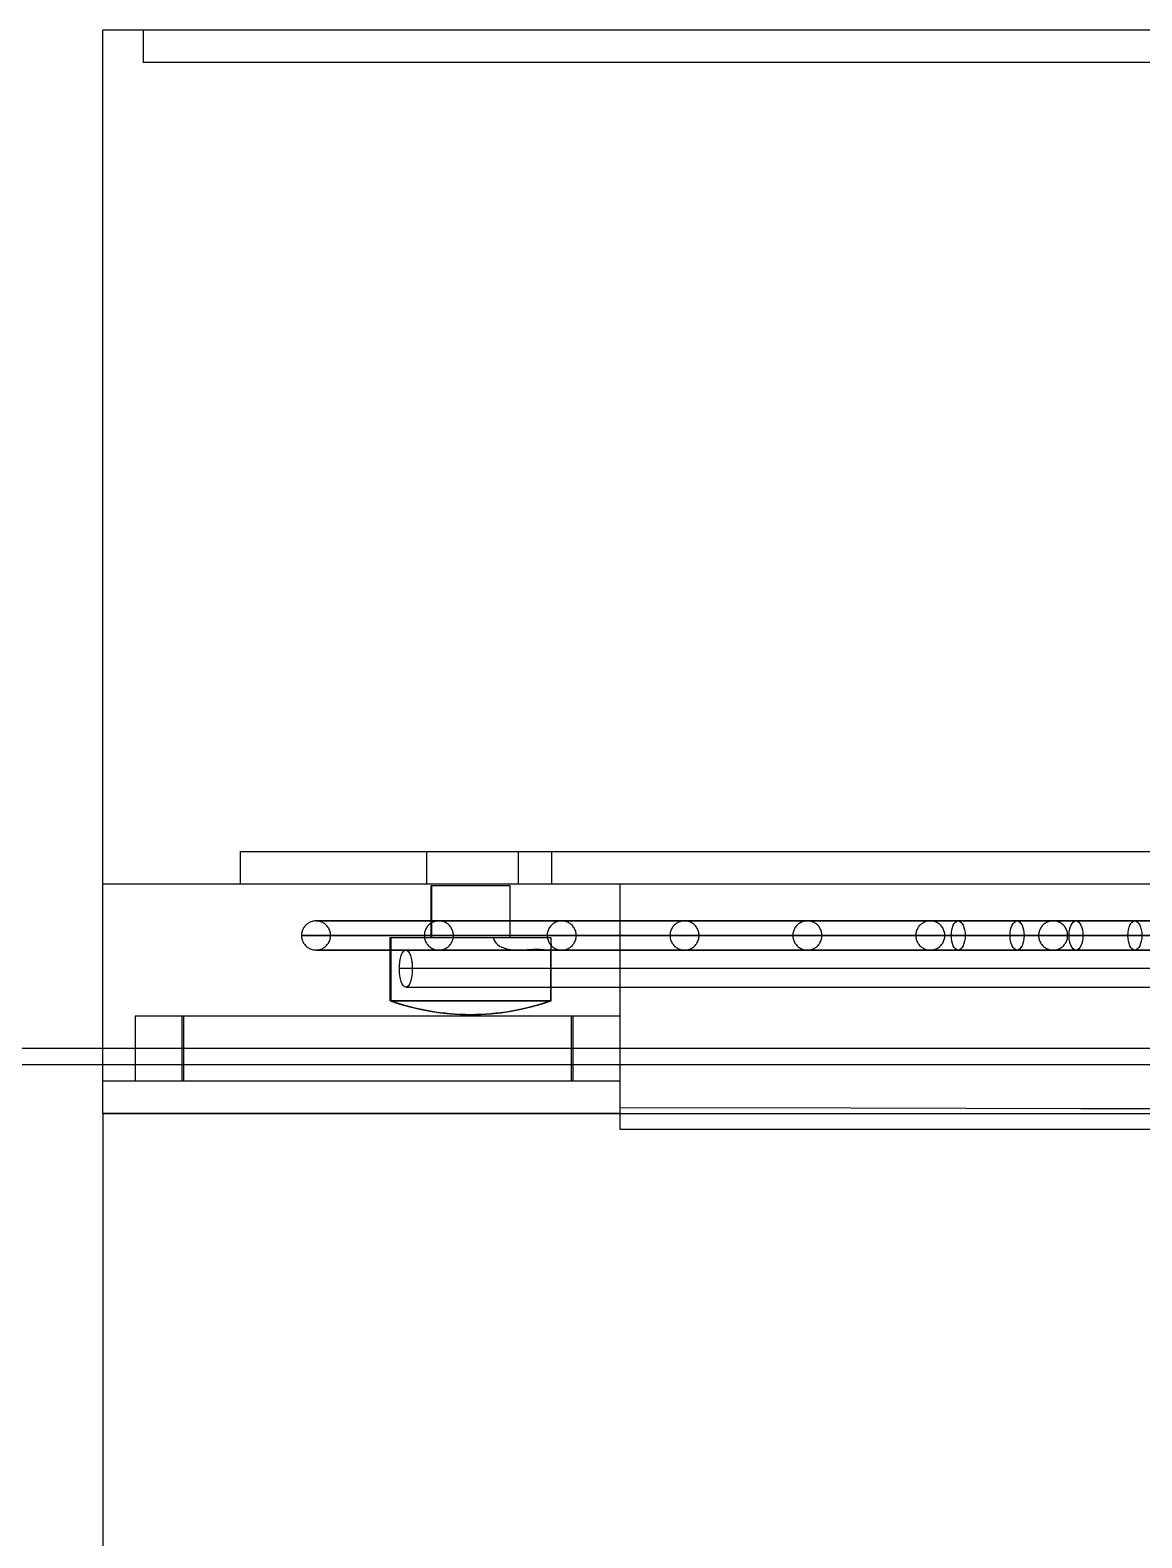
# Model space of a CAD drawing. Extents: x 0 to 390, y 0 to 1157.
# Drawn here: x 202.5 to 271.3, y 273.8 to 367 of the extents above; entities that cross this region are included whole.
import ezdxf

# ---------------------------------------------------------------- set-up
doc = ezdxf.new("R2010")
doc.units = 0
doc.layers.add('-15N-THT. THIẾT BỊ ĐÓNG MỞ', color=40, linetype='CONTINUOUS')

# ---------------------------------------------------------------- blocks, each defined once
blk = doc.blocks.new('06 - N - SC VSD CHIẾU HÔNG ATV630C11~C16N4')
at = {"layer": '-15N-THT. THIẾT BỊ ĐÓNG MỞ'}
for p, q in [((-4, -211.5), (-183, -211.5)), ((-183, -276.5), (-183, -211.5)), ((-180.5, -211.5), (-180.5, -211.5)), ((-180.5, -211.5), (-180.5, -213.5)), ((-6.5, -213.5), (-180.5, -213.5)), ((-180.5, -213.5), (-180.5, -213.5)), ((-174.5, -262.3), (-12.5, -262.3)), ((-174.5, -262.3), (-174.5, -264.3)), ((-162.958, -264.3), (-162.958, -262.3)), ((-157.296, -264.3), (-157.296, -262.3)), ((-155.254, -262.3), (-155.254, -264.3)), ((-183, -264.3), (-4, -264.3)), ((-162.695, -267.629), (-162.695, -264.412)), ((-162.673, -264.412), (-162.673, -267.629)), ((-157.835, -264.412), (-157.835, -267.629)), ((-157.814, -267.629), (-157.814, -264.412)), ((-151, -279.5), (-151, -264.3)), ((-151, -264.3), (-151, -264.3)), ((-170.229, -266.701), (-170.283, -266.731)), ((-170.174, -266.675), (-170.229, -266.701)), ((-170.116, -266.652), (-170.174, -266.675)), ((-170.058, -266.634), (-170.116, -266.652)), ((-169.998, -266.619), (-170.058, -266.634)), ((-169.938, -266.609), (-169.998, -266.619)), ((-169.876, -266.602), (-169.938, -266.609)), ((-169.815, -266.6), (-169.876, -266.602)), ((-169.815, -266.6), (-169.22, -266.6)), ((-169.754, -266.602), (-169.815, -266.6)), ((-169.621, -266.6), (-169.815, -266.6)), ((-169.692, -266.609), (-169.754, -266.602)), ((-169.632, -266.619), (-169.692, -266.609)), ((-169.572, -266.634), (-169.632, -266.619)), ((-169.039, -266.6), (-169.621, -266.6)), ((-169.514, -266.652), (-169.572, -266.634)), ((-169.456, -266.675), (-169.514, -266.652)), ((-169.401, -266.701), (-169.456, -266.675)), ((-169.347, -266.731), (-169.401, -266.701)), ((-169.22, -266.6), (-167.443, -266.6)), ((-168.073, -266.6), (-169.039, -266.6)), ((-166.728, -266.6), (-168.073, -266.6)), ((-167.443, -266.6), (-164.512, -266.6)), ((-164.269, -266.6), (-166.728, -266.6)), ((-164.512, -266.6), (-160.473, -266.6)), ((-161.129, -266.601), (-164.269, -266.6)), ((-162.629, -266.701), (-162.683, -266.731)), ((-162.574, -266.675), (-162.629, -266.701)), ((-162.516, -266.652), (-162.574, -266.675)), ((-162.458, -266.634), (-162.516, -266.652)), ((-162.398, -266.619), (-162.458, -266.634)), ((-162.338, -266.609), (-162.398, -266.619)), ((-162.276, -266.602), (-162.338, -266.609)), ((-162.215, -266.6), (-162.276, -266.602)), ((-162.215, -266.6), (-161.679, -266.6)), ((-162.154, -266.602), (-162.215, -266.6)), ((-162.04, -266.6), (-162.215, -266.6)), ((-162.092, -266.609), (-162.154, -266.602)), ((-162.032, -266.619), (-162.092, -266.609)), ((-160.647, -266.6), (-162.04, -266.6)), ((-161.972, -266.634), (-162.032, -266.619)), ((-161.914, -266.652), (-161.972, -266.634)), ((-161.856, -266.675), (-161.914, -266.652)), ((-161.801, -266.701), (-161.856, -266.675)), ((-161.747, -266.731), (-161.801, -266.701)), ((-161.679, -266.6), (-160.079, -266.6)), ((-152.932, -266.601), (-161.129, -266.601)), ((-159.435, -266.6), (-160.647, -266.6)), ((-160.473, -266.6), (-156.564, -266.6)), ((-160.079, -266.6), (-157.44, -266.6)), ((-157.222, -266.6), (-159.435, -266.6)), ((-157.44, -266.6), (-153.803, -266.6)), ((-154.394, -266.6), (-157.222, -266.6)), ((-156.564, -266.6), (-152.048, -266.6)), ((-155.029, -266.701), (-155.083, -266.731)), ((-154.974, -266.675), (-155.029, -266.701)), ((-154.916, -266.652), (-154.974, -266.675)), ((-154.858, -266.634), (-154.916, -266.652)), ((-154.798, -266.619), (-154.858, -266.634)), ((-154.738, -266.609), (-154.798, -266.619)), ((-154.676, -266.602), (-154.738, -266.609)), ((-154.615, -266.6), (-154.676, -266.602)), ((-154.615, -266.6), (-154.138, -266.6)), ((-154.554, -266.602), (-154.615, -266.6)), ((-153.994, -266.6), (-154.615, -266.6)), ((-154.492, -266.609), (-154.554, -266.602)), ((-154.432, -266.619), (-154.492, -266.609)), ((-154.372, -266.634), (-154.432, -266.619)), ((-150.98, -266.6), (-154.394, -266.6)), ((-154.314, -266.652), (-154.372, -266.634)), ((-154.256, -266.675), (-154.314, -266.652)), ((-154.201, -266.701), (-154.256, -266.675)), ((-154.147, -266.731), (-154.201, -266.701)), ((-154.138, -266.6), (-152.715, -266.6)), ((-153.22, -266.6), (-153.994, -266.6)), ((-153.803, -266.6), (-147.133, -266.6)), ((-152.143, -266.6), (-153.22, -266.6)), ((-147.953, -266.601), (-152.932, -266.601)), ((-152.715, -266.6), (-150.368, -266.6)), ((-150.174, -266.6), (-152.143, -266.6)), ((-152.048, -266.6), (-125.162, -266.6)), ((-147.013, -266.601), (-150.98, -266.6)), ((-150.284, -266.6), (-146.217, -266.6)), ((-144.623, -266.6), (-150.174, -266.6)), ((-142.45, -266.601), (-147.953, -266.601)), ((-147.429, -266.701), (-147.483, -266.731)), ((-147.374, -266.675), (-147.429, -266.701)), ((-147.316, -266.652), (-147.374, -266.675)), ((-147.258, -266.634), (-147.316, -266.652)), ((-147.198, -266.619), (-147.258, -266.634)), ((-147.138, -266.609), (-147.198, -266.619)), ((-147.076, -266.602), (-147.138, -266.609)), ((-147.133, -266.6), (-144.003, -266.6)), ((-147.015, -266.6), (-147.076, -266.602)), ((-147.015, -266.6), (-146.597, -266.6)), ((-146.954, -266.602), (-147.015, -266.6)), ((-146.879, -266.6), (-147.015, -266.6)), ((-137.575, -266.601), (-147.013, -266.601)), ((-146.892, -266.609), (-146.954, -266.602)), ((-146.832, -266.619), (-146.892, -266.609)), ((-144.85, -266.6), (-146.879, -266.6)), ((-146.772, -266.634), (-146.832, -266.619)), ((-146.714, -266.652), (-146.772, -266.634)), ((-146.656, -266.675), (-146.714, -266.652)), ((-146.601, -266.701), (-146.656, -266.675)), ((-146.547, -266.731), (-146.601, -266.701)), ((-146.597, -266.6), (-145.351, -266.6)), ((-145.351, -266.6), (-143.296, -266.6)), ((-143.126, -266.6), (-144.85, -266.6)), ((-141.094, -266.6), (-144.623, -266.6)), ((-143.296, -266.6), (-140.464, -266.6)), ((-138.266, -266.6), (-143.126, -266.6)), ((-136.476, -266.601), (-142.45, -266.601)), ((-141.373, -266.6), (-135.317, -266.6)), ((-132.7, -266.6), (-141.094, -266.6)), ((-139.829, -266.701), (-139.883, -266.731)), ((-139.774, -266.675), (-139.829, -266.701)), ((-139.716, -266.652), (-139.774, -266.675)), ((-139.658, -266.634), (-139.716, -266.652)), ((-139.598, -266.619), (-139.658, -266.634)), ((-139.538, -266.609), (-139.598, -266.619)), ((-139.476, -266.602), (-139.538, -266.609)), ((-139.415, -266.6), (-139.476, -266.602)), ((-139.415, -266.6), (-139.057, -266.6)), ((-139.354, -266.602), (-139.415, -266.6)), ((-138.367, -266.6), (-139.415, -266.6)), ((-139.292, -266.609), (-139.354, -266.602)), ((-139.232, -266.619), (-139.292, -266.609)), ((-139.172, -266.634), (-139.232, -266.619)), ((-139.114, -266.652), (-139.172, -266.634)), ((-139.056, -266.675), (-139.114, -266.652)), ((-139.057, -266.6), (-136.224, -266.6)), ((-139.001, -266.701), (-139.056, -266.675)), ((-138.947, -266.731), (-139.001, -266.701)), ((-137.558, -266.6), (-138.367, -266.6)), ((-135.176, -266.6), (-138.266, -266.6)), ((-132.196, -266.601), (-137.575, -266.601)), ((-134.189, -266.6), (-137.558, -266.6)), ((-136.606, -266.6), (-131.153, -266.6)), ((-51.683, -266.601), (-136.476, -266.601)), ((-136.319, -266.6), (-131.838, -266.6)), ((-136.224, -266.6), (-133.794, -266.6)), ((-135.317, -266.6), (-98.459, -266.6)), ((-127.826, -266.6), (-135.176, -266.6)), ((-131.908, -266.6), (-134.189, -266.6)), ((-127.916, -266.601), (-132.7, -266.6)), ((-132.229, -266.701), (-132.283, -266.731)), ((-132.174, -266.675), (-132.229, -266.701)), ((-55.847, -266.601), (-132.196, -266.601)), ((-132.116, -266.652), (-132.174, -266.675)), ((-132.058, -266.634), (-132.116, -266.652)), ((-131.998, -266.619), (-132.058, -266.634)), ((-131.938, -266.609), (-131.998, -266.619)), ((-131.876, -266.602), (-131.938, -266.609)), ((-119.356, -266.6), (-131.908, -266.6)), ((-131.815, -266.6), (-131.876, -266.602)), ((-131.815, -266.6), (-131.516, -266.6)), ((-131.754, -266.602), (-131.815, -266.6)), ((-131.692, -266.609), (-131.754, -266.602)), ((-131.426, -266.6), (-131.717, -266.6)), ((-131.632, -266.619), (-131.692, -266.609)), ((-131.572, -266.634), (-131.632, -266.619)), ((-131.514, -266.652), (-131.572, -266.634)), ((-131.516, -266.6), (-130.624, -266.6)), ((-131.456, -266.675), (-131.514, -266.652)), ((-131.401, -266.701), (-131.456, -266.675)), ((-127.454, -266.6), (-131.426, -266.6)), ((-131.347, -266.731), (-131.401, -266.701)), ((-130.994, -266.6), (-127.071, -266.6)), ((-128.725, -266.6), (-125.669, -266.6)), ((-60.011, -266.601), (-127.916, -266.601)), ((-123.636, -266.6), (-127.826, -266.6)), ((-125.551, -266.6), (-127.454, -266.6)), ((-115.077, -266.6), (-125.551, -266.6)), ((-125.162, -266.6), (-122.895, -266.6)), ((-124.629, -266.701), (-124.683, -266.731)), ((-124.574, -266.675), (-124.629, -266.701)), ((-124.516, -266.652), (-124.574, -266.675)), ((-124.458, -266.633), (-124.516, -266.652)), ((-124.398, -266.619), (-124.458, -266.633)), ((-124.338, -266.609), (-124.398, -266.619)), ((-124.276, -266.602), (-124.338, -266.609)), ((-124.215, -266.6), (-124.276, -266.602)), ((-124.215, -266.6), (-123.975, -266.6)), ((-124.154, -266.602), (-124.215, -266.6)), ((-121.983, -266.6), (-124.215, -266.6)), ((-124.092, -266.609), (-124.154, -266.602)), ((-124.032, -266.619), (-124.092, -266.609)), ((-123.972, -266.633), (-124.032, -266.619)), ((-123.975, -266.6), (-120.455, -266.6)), ((-123.914, -266.652), (-123.972, -266.633)), ((-123.856, -266.675), (-123.914, -266.652)), ((-123.801, -266.701), (-123.856, -266.675)), ((-123.747, -266.731), (-123.801, -266.701)), ((-64.176, -266.6), (-123.636, -266.6)), ((-120.719, -266.6), (-121.983, -266.6)), ((-110.797, -266.6), (-120.719, -266.6)), ((-120.455, -266.6), (-118.882, -266.6)), ((-115.513, -266.6), (-119.356, -266.6)), ((-170.713, -267.439), (-170.715, -267.5)), ((-170.715, -267.5), (-169.854, -267.5)), ((-170.715, -267.5), (-170.713, -267.562)), ((-170.707, -267.378), (-170.713, -267.439)), ((-170.713, -267.562), (-170.707, -267.623)), ((-170.696, -267.317), (-170.707, -267.378)), ((-170.707, -267.623), (-170.696, -267.683)), ((-170.682, -267.258), (-170.696, -267.317)), ((-170.663, -267.199), (-170.682, -267.258)), ((-170.64, -267.142), (-170.663, -267.199)), ((-170.614, -267.086), (-170.64, -267.142)), ((-170.584, -267.033), (-170.614, -267.086)), ((-170.55, -266.981), (-170.584, -267.033)), ((-170.513, -266.932), (-170.55, -266.981)), ((-170.473, -266.886), (-170.513, -266.932)), ((-170.429, -266.843), (-170.473, -266.886)), ((-170.383, -266.802), (-170.429, -266.843)), ((-170.334, -266.765), (-170.383, -266.802)), ((-170.283, -266.731), (-170.334, -266.765)), ((-169.854, -267.5), (-169.544, -267.5)), ((-169.544, -267.5), (-166.069, -267.5)), ((-169.296, -266.765), (-169.347, -266.731)), ((-169.247, -266.802), (-169.296, -266.765)), ((-169.201, -266.843), (-169.247, -266.802)), ((-169.157, -266.886), (-169.201, -266.843)), ((-169.117, -266.932), (-169.157, -266.886)), ((-169.08, -266.981), (-169.117, -266.932)), ((-169.046, -267.033), (-169.08, -266.981)), ((-169.016, -267.086), (-169.046, -267.033)), ((-168.989, -267.142), (-169.016, -267.086)), ((-168.967, -267.199), (-168.989, -267.142)), ((-168.948, -267.258), (-168.967, -267.199)), ((-168.934, -267.317), (-168.948, -267.258)), ((-168.923, -267.378), (-168.934, -267.317)), ((-168.934, -267.683), (-168.923, -267.623)), ((-168.917, -267.439), (-168.923, -267.378)), ((-168.923, -267.623), (-168.917, -267.562)), ((-168.915, -267.5), (-168.917, -267.439)), ((-168.917, -267.562), (-168.915, -267.5)), ((-168.915, -267.5), (-168.893, -267.5)), ((-168.893, -267.5), (-167.847, -267.5)), ((-167.847, -267.5), (-167.521, -267.5)), ((-167.521, -267.5), (-164.051, -267.5)), ((-166.069, -267.5), (-165.389, -267.5)), ((-165.389, -267.5), (-159.413, -267.5)), ((-165.234, -271.549), (-165.234, -267.629)), ((-165.19, -267.629), (-165.19, -271.549)), ((-164.051, -267.5), (-163.389, -267.5)), ((-163.389, -267.5), (-152.022, -267.5)), ((-163.113, -267.439), (-163.115, -267.5)), ((-163.115, -267.5), (-162.769, -267.5)), ((-163.115, -267.5), (-163.113, -267.562)), ((-163.107, -267.378), (-163.113, -267.439)), ((-163.113, -267.562), (-163.107, -267.623)), ((-163.096, -267.317), (-163.107, -267.378)), ((-163.107, -267.623), (-163.096, -267.683)), ((-163.082, -267.258), (-163.096, -267.317)), ((-163.063, -267.199), (-163.082, -267.258)), ((-163.04, -267.142), (-163.063, -267.199)), ((-163.014, -267.086), (-163.04, -267.142)), ((-162.984, -267.033), (-163.014, -267.086)), ((-162.95, -266.981), (-162.984, -267.033)), ((-162.913, -266.932), (-162.95, -266.981)), ((-162.873, -266.886), (-162.913, -266.932)), ((-162.829, -266.843), (-162.873, -266.886)), ((-162.783, -266.802), (-162.829, -266.843)), ((-162.734, -266.765), (-162.783, -266.802)), ((-162.769, -267.5), (-162.576, -267.5)), ((-162.683, -266.731), (-162.734, -266.765)), ((-162.576, -267.5), (-160.029, -267.5)), ((-161.696, -266.765), (-161.747, -266.731)), ((-161.647, -266.802), (-161.696, -266.765)), ((-161.601, -266.843), (-161.647, -266.802)), ((-161.557, -266.886), (-161.601, -266.843)), ((-161.517, -266.932), (-161.557, -266.886)), ((-161.48, -266.981), (-161.517, -266.932)), ((-161.446, -267.033), (-161.48, -266.981)), ((-161.416, -267.086), (-161.446, -267.033)), ((-161.389, -267.142), (-161.416, -267.086)), ((-161.367, -267.199), (-161.389, -267.142)), ((-161.348, -267.258), (-161.367, -267.199)), ((-161.334, -267.317), (-161.348, -267.258)), ((-161.323, -267.378), (-161.334, -267.317)), ((-161.334, -267.683), (-161.323, -267.623)), ((-161.317, -267.439), (-161.323, -267.378)), ((-161.323, -267.623), (-161.317, -267.562)), ((-161.315, -267.5), (-161.317, -267.439)), ((-161.317, -267.562), (-161.315, -267.5)), ((-161.315, -267.5), (-161.001, -267.5)), ((-161.001, -267.5), (-160.825, -267.5)), ((-160.825, -267.5), (-158.505, -267.5)), ((-160.029, -267.5), (-159.498, -267.5)), ((-159.498, -267.5), (-154.657, -267.5)), ((-159.413, -267.5), (-158.391, -267.501)), ((-158.858, -267.629), (-158.795, -267.802)), ((-158.505, -267.5), (-158.021, -267.5)), ((-158.391, -267.501), (-148.826, -267.501)), ((-156.671, -267.5), (-155.661, -267.5)), ((-155.661, -267.5), (-131.206, -267.5)), ((-155.513, -267.439), (-155.515, -267.5)), ((-155.515, -267.5), (-155.496, -267.5)), ((-155.515, -267.5), (-155.513, -267.562)), ((-155.507, -267.378), (-155.513, -267.439)), ((-155.513, -267.562), (-155.507, -267.623)), ((-155.496, -267.317), (-155.507, -267.378)), ((-155.507, -267.623), (-155.496, -267.683)), ((-155.482, -267.257), (-155.496, -267.317)), ((-155.496, -267.5), (-153.963, -267.5)), ((-155.463, -267.199), (-155.482, -267.257)), ((-155.44, -267.142), (-155.463, -267.199)), ((-155.414, -267.086), (-155.44, -267.142)), ((-155.384, -267.033), (-155.414, -267.086)), ((-155.35, -266.981), (-155.384, -267.033)), ((-155.313, -266.932), (-155.35, -266.981)), ((-155.273, -266.886), (-155.313, -266.932)), ((-155.291, -267.629), (-155.29, -267.694)), ((-155.229, -266.843), (-155.273, -266.886)), ((-155.183, -266.802), (-155.229, -266.843)), ((-155.134, -266.765), (-155.183, -266.802)), ((-155.083, -266.731), (-155.134, -266.765)), ((-154.657, -267.5), (-153.81, -267.5)), ((-154.096, -266.765), (-154.147, -266.731)), ((-154.047, -266.802), (-154.096, -266.765)), ((-154.001, -266.843), (-154.047, -266.802)), ((-153.957, -266.886), (-154.001, -266.843)), ((-153.963, -267.5), (-153.601, -267.5)), ((-153.917, -266.932), (-153.957, -266.886)), ((-153.88, -266.981), (-153.917, -266.932)), ((-153.846, -267.033), (-153.88, -266.981)), ((-153.816, -267.086), (-153.846, -267.033)), ((-153.789, -267.142), (-153.816, -267.086)), ((-153.81, -267.5), (-144.574, -267.5)), ((-153.767, -267.199), (-153.789, -267.142)), ((-153.748, -267.257), (-153.767, -267.199)), ((-153.734, -267.317), (-153.748, -267.257)), ((-153.723, -267.378), (-153.734, -267.317)), ((-153.734, -267.683), (-153.723, -267.623)), ((-153.717, -267.439), (-153.723, -267.378)), ((-153.723, -267.623), (-153.717, -267.562)), ((-153.715, -267.5), (-153.717, -267.439)), ((-153.717, -267.562), (-153.715, -267.5)), ((-153.715, -267.5), (-152.307, -267.5)), ((-153.601, -267.5), (-148.701, -267.5)), ((-152.307, -267.5), (-151.979, -267.5)), ((-152.022, -267.5), (-151.18, -267.5)), ((-151.979, -267.5), (-147.524, -267.5)), ((-148.826, -267.501), (-147.468, -267.501)), ((-148.701, -267.5), (-147.98, -267.5)), ((-147.98, -267.5), (-140.034, -267.5)), ((-147.913, -267.439), (-147.915, -267.5)), ((-147.915, -267.5), (-147.308, -267.5)), ((-147.915, -267.5), (-147.913, -267.562)), ((-147.907, -267.378), (-147.913, -267.439)), ((-147.913, -267.562), (-147.907, -267.623)), ((-147.896, -267.317), (-147.907, -267.378)), ((-147.907, -267.623), (-147.896, -267.683)), ((-147.882, -267.257), (-147.896, -267.317)), ((-147.863, -267.199), (-147.882, -267.257)), ((-147.84, -267.142), (-147.863, -267.199)), ((-147.814, -267.086), (-147.84, -267.142)), ((-147.784, -267.033), (-147.814, -267.086)), ((-147.75, -266.981), (-147.784, -267.033)), ((-147.713, -266.932), (-147.75, -266.981)), ((-147.673, -266.886), (-147.713, -266.932)), ((-147.629, -266.842), (-147.673, -266.886)), ((-147.583, -266.802), (-147.629, -266.842)), ((-147.534, -266.765), (-147.583, -266.802)), ((-147.483, -266.731), (-147.534, -266.765)), ((-147.524, -267.5), (-146.868, -267.5)), ((-147.468, -267.501), (-130.519, -267.501)), ((-147.308, -267.5), (-147.09, -267.5)), ((-147.09, -267.5), (-143.652, -267.5)), ((-146.496, -266.765), (-146.547, -266.731)), ((-146.447, -266.802), (-146.496, -266.765)), ((-146.401, -266.842), (-146.447, -266.802)), ((-146.357, -266.886), (-146.401, -266.842)), ((-146.317, -266.932), (-146.357, -266.886)), ((-146.28, -266.981), (-146.317, -266.932)), ((-146.246, -267.033), (-146.28, -266.981)), ((-146.216, -267.086), (-146.246, -267.033)), ((-146.189, -267.142), (-146.216, -267.086)), ((-146.167, -267.199), (-146.189, -267.142)), ((-146.148, -267.257), (-146.167, -267.199)), ((-146.134, -267.317), (-146.148, -267.257)), ((-146.123, -267.378), (-146.134, -267.317)), ((-146.134, -267.683), (-146.123, -267.623)), ((-146.117, -267.439), (-146.123, -267.378)), ((-146.123, -267.623), (-146.117, -267.562)), ((-146.115, -267.5), (-146.117, -267.439)), ((-146.117, -267.562), (-146.115, -267.5)), ((-146.115, -267.5), (-145.871, -267.5)), ((-145.871, -267.5), (-145.735, -267.5)), ((-145.735, -267.5), (-142.721, -267.5)), ((-145.024, -267.5), (-143.684, -267.5)), ((-144.574, -267.5), (-143.381, -267.501)), ((-143.684, -267.5), (-108.678, -267.5)), ((-143.652, -267.5), (-143.11, -267.5)), ((-143.381, -267.501), (-126.875, -267.501)), ((-143.11, -267.5), (-135.214, -267.5)), ((-142.721, -267.5), (-142.259, -267.5)), ((-142.162, -267.5), (-141.011, -267.5)), ((-140.313, -267.439), (-140.315, -267.5)), ((-140.315, -267.5), (-140.3, -267.5)), ((-140.315, -267.5), (-140.313, -267.562)), ((-140.307, -267.378), (-140.313, -267.439)), ((-140.313, -267.562), (-140.307, -267.623)), ((-140.296, -267.317), (-140.307, -267.378)), ((-140.307, -267.623), (-140.296, -267.683)), ((-140.3, -267.5), (-140.257, -267.5)), ((-140.282, -267.257), (-140.296, -267.317)), ((-140.263, -267.199), (-140.282, -267.257)), ((-140.24, -267.142), (-140.263, -267.199)), ((-140.257, -267.5), (-137.882, -267.5)), ((-140.214, -267.086), (-140.24, -267.142)), ((-140.184, -267.033), (-140.214, -267.086)), ((-140.15, -266.981), (-140.184, -267.033)), ((-140.113, -266.932), (-140.15, -266.981)), ((-140.073, -266.886), (-140.113, -266.932)), ((-140.029, -266.842), (-140.073, -266.886)), ((-140.034, -267.5), (-138.999, -267.5)), ((-139.983, -266.802), (-140.029, -266.842)), ((-139.934, -266.765), (-139.983, -266.802)), ((-139.883, -266.731), (-139.934, -266.765)), ((-138.999, -267.5), (-123.232, -267.5)), ((-138.896, -266.765), (-138.947, -266.731)), ((-138.847, -266.802), (-138.896, -266.765)), ((-138.801, -266.842), (-138.847, -266.802)), ((-138.757, -266.886), (-138.801, -266.842)), ((-138.717, -266.932), (-138.757, -266.886)), ((-138.68, -266.981), (-138.717, -266.932)), ((-138.646, -267.033), (-138.68, -266.981)), ((-138.678, -267.5), (-137.706, -267.5)), ((-138.616, -267.086), (-138.646, -267.033)), ((-138.589, -267.142), (-138.616, -267.086)), ((-138.567, -267.199), (-138.589, -267.142)), ((-138.548, -267.257), (-138.567, -267.199)), ((-138.534, -267.317), (-138.548, -267.257)), ((-138.523, -267.378), (-138.534, -267.317)), ((-138.534, -267.683), (-138.523, -267.623)), ((-138.517, -267.439), (-138.523, -267.378)), ((-138.523, -267.623), (-138.517, -267.562)), ((-138.515, -267.5), (-138.517, -267.439)), ((-138.517, -267.562), (-138.515, -267.5)), ((-138.515, -267.5), (-137.217, -267.5)), ((-137.882, -267.5), (-137.498, -267.5)), ((-137.498, -267.5), (-130.125, -267.5)), ((-137.217, -267.5), (-136.946, -267.5)), ((-135.214, -267.5), (-134.331, -267.5)), ((-134.604, -267.5), (-133.802, -267.5)), ((-134.331, -267.5), (-119.588, -267.5)), ((-132.713, -267.439), (-132.715, -267.5)), ((-132.715, -267.5), (-131.505, -267.5)), ((-132.715, -267.5), (-132.713, -267.562)), ((-132.707, -267.378), (-132.713, -267.439)), ((-132.713, -267.562), (-132.707, -267.623)), ((-132.696, -267.317), (-132.707, -267.378)), ((-132.707, -267.623), (-132.696, -267.683)), ((-132.682, -267.257), (-132.696, -267.317)), ((-132.663, -267.199), (-132.682, -267.257)), ((-132.64, -267.142), (-132.663, -267.199)), ((-132.614, -267.086), (-132.64, -267.142)), ((-132.584, -267.033), (-132.614, -267.086)), ((-132.55, -266.981), (-132.584, -267.033)), ((-132.513, -266.932), (-132.55, -266.981)), ((-132.473, -266.886), (-132.513, -266.932)), ((-132.429, -266.842), (-132.473, -266.886)), ((-132.383, -266.802), (-132.429, -266.842)), ((-132.334, -266.765), (-132.383, -266.802)), ((-132.283, -266.731), (-132.334, -266.765)), ((-131.505, -267.5), (-131.252, -267.5)), ((-131.296, -266.765), (-131.347, -266.731)), ((-131.247, -266.802), (-131.296, -266.765)), ((-131.252, -267.5), (-125.357, -267.5)), ((-131.201, -266.842), (-131.247, -266.802)), ((-131.206, -267.5), (-130.603, -267.5)), ((-131.157, -266.886), (-131.201, -266.842)), ((-131.117, -266.932), (-131.157, -266.886)), ((-131.08, -266.981), (-131.117, -266.932)), ((-131.046, -267.033), (-131.08, -266.981)), ((-131.016, -267.086), (-131.046, -267.033)), ((-130.989, -267.142), (-131.016, -267.086)), ((-130.967, -267.199), (-130.989, -267.142)), ((-130.948, -267.257), (-130.967, -267.199)), ((-130.934, -267.317), (-130.948, -267.257)), ((-130.923, -267.378), (-130.934, -267.317)), ((-130.934, -267.683), (-130.923, -267.623)), ((-130.917, -267.439), (-130.923, -267.378)), ((-130.923, -267.623), (-130.917, -267.562)), ((-130.915, -267.5), (-130.917, -267.439)), ((-130.917, -267.562), (-130.915, -267.5)), ((-130.915, -267.5), (-130.742, -267.5)), ((-130.742, -267.5), (-130.644, -267.5)), ((-130.644, -267.5), (-126.66, -267.5)), ((-130.125, -267.5), (-129.388, -267.5)), ((-126.428, -267.501), (-129.656, -267.501)), ((-129.388, -267.5), (-115.944, -267.5)), ((-126.66, -267.5), (-126.234, -267.5)), ((-124.785, -267.501), (-126.428, -267.501)), ((-121.632, -267.501), (-126.012, -267.501)), ((-125.357, -267.5), (-124.778, -267.5)), ((-125.113, -267.439), (-125.115, -267.5)), ((-125.115, -267.5), (-124.958, -267.5)), ((-125.115, -267.5), (-125.113, -267.562)), ((-125.107, -267.378), (-125.113, -267.439)), ((-125.113, -267.562), (-125.107, -267.623)), ((-125.096, -267.317), (-125.107, -267.378)), ((-125.107, -267.623), (-125.096, -267.683)), ((-125.082, -267.257), (-125.096, -267.317)), ((-125.063, -267.199), (-125.082, -267.257)), ((-125.04, -267.142), (-125.063, -267.199)), ((-125.014, -267.086), (-125.04, -267.142)), ((-124.984, -267.033), (-125.014, -267.086)), ((-124.95, -266.981), (-124.984, -267.033)), ((-124.958, -267.5), (-124.87, -267.5)), ((-124.913, -266.932), (-124.95, -266.981)), ((-124.873, -266.886), (-124.913, -266.932)), ((-124.829, -266.842), (-124.873, -266.886)), ((-124.87, -267.5), (-120.069, -267.5)), ((-124.783, -266.802), (-124.829, -266.842)), ((-61.438, -267.501), (-124.785, -267.501)), ((-124.734, -266.765), (-124.783, -266.802)), ((-124.778, -267.5), (-112.301, -267.5)), ((-124.683, -266.731), (-124.734, -266.765)), ((-123.909, -267.5), (-122.238, -267.5)), ((-123.696, -266.765), (-123.747, -266.731)), ((-123.647, -266.802), (-123.696, -266.765)), ((-123.601, -266.842), (-123.647, -266.802)), ((-123.557, -266.886), (-123.601, -266.842)), ((-123.517, -266.932), (-123.557, -266.886)), ((-123.48, -266.981), (-123.517, -266.932)), ((-123.446, -267.033), (-123.48, -266.981)), ((-123.416, -267.086), (-123.446, -267.033)), ((-123.389, -267.142), (-123.416, -267.086)), ((-123.367, -267.199), (-123.389, -267.142)), ((-123.348, -267.257), (-123.367, -267.199)), ((-123.334, -267.317), (-123.348, -267.257)), ((-123.323, -267.378), (-123.334, -267.317)), ((-123.334, -267.683), (-123.323, -267.623)), ((-123.317, -267.439), (-123.323, -267.378)), ((-123.323, -267.623), (-123.317, -267.562)), ((-123.315, -267.5), (-123.317, -267.439)), ((-123.317, -267.562), (-123.315, -267.5)), ((-123.315, -267.5), (-121.637, -267.5)), ((-117.153, -267.5), (-122.369, -267.5)), ((-122.331, -267.5), (-120.844, -267.5)), ((-122.238, -267.5), (-65.555, -267.5)), ((-121.637, -267.5), (-121.392, -267.5)), ((-120.138, -267.501), (-121.632, -267.501)), ((-120.405, -267.5), (-119.1, -267.5)), ((-66.156, -267.501), (-120.138, -267.501)), ((-120.069, -267.5), (-119.634, -267.5)), ((-119.634, -267.5), (-108.657, -267.5)), ((-111.814, -267.5), (-118.725, -267.5)), ((-170.696, -267.683), (-170.682, -267.743)), ((-170.682, -267.743), (-170.663, -267.802)), ((-170.663, -267.802), (-170.64, -267.859)), ((-170.64, -267.859), (-170.614, -267.914)), ((-170.614, -267.914), (-170.584, -267.968)), ((-170.584, -267.968), (-170.55, -268.019)), ((-170.55, -268.019), (-170.513, -268.068)), ((-170.513, -268.068), (-170.473, -268.115)), ((-170.473, -268.115), (-170.429, -268.158)), ((-170.429, -268.158), (-170.383, -268.198)), ((-170.383, -268.198), (-170.334, -268.236)), ((-170.334, -268.236), (-170.283, -268.269)), ((-170.283, -268.269), (-170.229, -268.299)), ((-170.229, -268.299), (-170.174, -268.326)), ((-170.174, -268.326), (-170.116, -268.348)), ((-170.116, -268.348), (-170.058, -268.367)), ((-170.058, -268.367), (-169.998, -268.382)), ((-169.998, -268.382), (-169.938, -268.392)), ((-169.938, -268.392), (-169.876, -268.398)), ((-169.876, -268.398), (-169.815, -268.4)), ((-169.815, -268.4), (-169.754, -268.398)), ((-169.815, -268.4), (-169.666, -268.4)), ((-169.621, -268.4), (-169.815, -268.4)), ((-169.754, -268.398), (-169.692, -268.392)), ((-169.692, -268.392), (-169.632, -268.382)), ((-169.666, -268.4), (-169.22, -268.4)), ((-169.632, -268.382), (-169.572, -268.367)), ((-168.073, -268.4), (-169.621, -268.4)), ((-169.572, -268.367), (-169.514, -268.348)), ((-169.514, -268.348), (-169.456, -268.326)), ((-169.456, -268.326), (-169.401, -268.299)), ((-169.401, -268.299), (-169.347, -268.269)), ((-169.347, -268.269), (-169.296, -268.236)), ((-169.296, -268.236), (-169.247, -268.198)), ((-169.247, -268.198), (-169.201, -268.158)), ((-169.22, -268.4), (-167.443, -268.4)), ((-169.201, -268.158), (-169.157, -268.115)), ((-169.157, -268.115), (-169.117, -268.068)), ((-169.117, -268.068), (-169.08, -268.019)), ((-169.08, -268.019), (-169.046, -267.968)), ((-169.046, -267.968), (-169.016, -267.914)), ((-169.016, -267.914), (-168.989, -267.859)), ((-168.989, -267.859), (-168.967, -267.802)), ((-168.967, -267.802), (-168.948, -267.743)), ((-168.948, -267.743), (-168.934, -267.683)), ((-166.728, -268.4), (-168.073, -268.4)), ((-167.443, -268.4), (-166.119, -268.4)), ((-164.269, -268.4), (-166.728, -268.4)), ((-166.119, -268.4), (-162.627, -268.4)), ((-161.129, -268.401), (-164.269, -268.4)), ((-164.257, -268.4), (-22.743, -268.4)), ((-163.096, -267.683), (-163.082, -267.743)), ((-163.082, -267.743), (-163.063, -267.802)), ((-163.063, -267.802), (-163.04, -267.859)), ((-163.04, -267.859), (-163.014, -267.914)), ((-163.014, -267.914), (-162.984, -267.968)), ((-162.984, -267.968), (-162.95, -268.019)), ((-162.95, -268.019), (-162.913, -268.068)), ((-162.913, -268.068), (-162.873, -268.115)), ((-162.873, -268.115), (-162.829, -268.158)), ((-162.829, -268.158), (-162.783, -268.198)), ((-162.783, -268.198), (-162.734, -268.236)), ((-162.734, -268.236), (-162.683, -268.269)), ((-162.683, -268.269), (-162.629, -268.299)), ((-162.629, -268.299), (-162.574, -268.326)), ((-162.627, -268.4), (-160.473, -268.4)), ((-162.574, -268.326), (-162.516, -268.348)), ((-162.516, -268.348), (-162.458, -268.367)), ((-162.458, -268.367), (-162.398, -268.381)), ((-162.398, -268.381), (-162.338, -268.392)), ((-162.338, -268.392), (-162.276, -268.398)), ((-162.276, -268.398), (-162.215, -268.4)), ((-162.215, -268.4), (-162.154, -268.398)), ((-162.215, -268.4), (-161.679, -268.4)), ((-161.517, -268.4), (-162.215, -268.4)), ((-162.154, -268.398), (-162.092, -268.392)), ((-162.092, -268.392), (-162.032, -268.381)), ((-162.032, -268.381), (-161.972, -268.367)), ((-161.972, -268.367), (-161.914, -268.348)), ((-161.914, -268.348), (-161.856, -268.326)), ((-161.856, -268.326), (-161.801, -268.299)), ((-161.801, -268.299), (-161.747, -268.269)), ((-161.747, -268.269), (-161.696, -268.236)), ((-161.696, -268.236), (-161.647, -268.198)), ((-161.679, -268.4), (-160.079, -268.4)), ((-161.647, -268.198), (-161.601, -268.158)), ((-161.601, -268.158), (-161.557, -268.115)), ((-161.557, -268.115), (-161.517, -268.068)), ((-161.517, -268.068), (-161.48, -268.019)), ((-160.647, -268.4), (-161.517, -268.4)), ((-161.48, -268.019), (-161.446, -267.968)), ((-161.446, -267.968), (-161.416, -267.914)), ((-161.416, -267.914), (-161.389, -267.859)), ((-161.389, -267.859), (-161.367, -267.802)), ((-161.367, -267.802), (-161.348, -267.743)), ((-161.348, -267.743), (-161.334, -267.683)), ((-157.338, -268.401), (-161.129, -268.401)), ((-157.222, -268.4), (-160.647, -268.4)), ((-160.473, -268.4), (-157.307, -268.4)), ((-160.079, -268.4), (-157.44, -268.4)), ((-158.795, -267.802), (-158.692, -267.953)), ((-158.692, -267.953), (-158.561, -268.076)), ((-158.561, -268.076), (-158.413, -268.174)), ((-158.413, -268.174), (-158.256, -268.249)), ((-158.256, -268.249), (-158.095, -268.305)), ((-158.095, -268.305), (-157.933, -268.344)), ((-157.933, -268.344), (-157.772, -268.372)), ((-157.772, -268.372), (-157.614, -268.389)), ((-157.614, -268.389), (-157.458, -268.398)), ((-157.458, -268.398), (-157.307, -268.4)), ((-157.44, -268.4), (-153.803, -268.4)), ((-152.932, -268.401), (-157.338, -268.401)), ((-157.307, -268.4), (-157.159, -268.398)), ((-154.394, -268.4), (-157.222, -268.4)), ((-157.159, -268.398), (-157.016, -268.393)), ((-157.016, -268.393), (-156.877, -268.385)), ((-156.877, -268.385), (-156.743, -268.377)), ((-156.743, -268.377), (-156.614, -268.369)), ((-156.614, -268.369), (-156.49, -268.361)), ((-156.49, -268.361), (-156.372, -268.355)), ((-156.372, -268.355), (-156.258, -268.352)), ((-156.258, -268.352), (-156.151, -268.35)), ((-156.151, -268.35), (-156.048, -268.352)), ((-156.048, -268.352), (-155.952, -268.355)), ((-155.952, -268.355), (-155.862, -268.361)), ((-155.862, -268.361), (-155.777, -268.368)), ((-155.777, -268.368), (-155.699, -268.377)), ((-155.699, -268.377), (-155.627, -268.385)), ((-155.627, -268.385), (-155.562, -268.392)), ((-155.562, -268.392), (-155.503, -268.398)), ((-155.503, -268.398), (-155.451, -268.4)), ((-155.496, -267.683), (-155.482, -267.743)), ((-155.482, -267.743), (-155.463, -267.802)), ((-155.463, -267.802), (-155.44, -267.859)), ((-155.451, -268.4), (-155.422, -268.399)), ((-155.45, -268.4), (-144.003, -268.4)), ((-155.44, -267.859), (-155.414, -267.914)), ((-155.422, -268.399), (-155.397, -268.396)), ((-155.414, -267.914), (-155.384, -267.968)), ((-155.397, -268.396), (-155.373, -268.391)), ((-155.384, -267.968), (-155.35, -268.019)), ((-155.373, -268.391), (-155.353, -268.383)), ((-155.353, -268.383), (-155.334, -268.372)), ((-155.35, -268.019), (-155.313, -268.068)), ((-155.334, -268.372), (-155.318, -268.357)), ((-155.31, -268.347), (-155.318, -268.357)), ((-155.318, -268.357), (-155.318, -271.549)), ((-155.313, -268.068), (-155.273, -268.115)), ((-155.303, -268.335), (-155.31, -268.347)), ((-155.297, -268.321), (-155.303, -268.335)), ((-155.291, -268.306), (-155.297, -268.321)), ((-155.287, -268.289), (-155.291, -268.306)), ((-155.29, -267.694), (-155.288, -267.757)), ((-155.288, -267.757), (-155.285, -267.817)), ((-155.283, -268.27), (-155.287, -268.289)), ((-155.285, -267.817), (-155.283, -267.873)), ((-155.283, -267.873), (-155.281, -267.927)), ((-155.279, -268.249), (-155.283, -268.27)), ((-155.281, -267.927), (-155.279, -267.977)), ((-155.279, -267.977), (-155.277, -268.023)), ((-155.277, -268.226), (-155.279, -268.249)), ((-155.277, -268.023), (-155.275, -268.066)), ((-155.275, -268.2), (-155.277, -268.226)), ((-155.275, -268.066), (-155.275, -268.105)), ((-155.275, -268.105), (-155.274, -268.141)), ((-155.274, -268.141), (-155.275, -268.172)), ((-155.275, -268.172), (-155.275, -268.2)), ((-155.274, -271.549), (-155.274, -268.14)), ((-155.273, -268.115), (-155.229, -268.158)), ((-155.229, -268.158), (-155.183, -268.198)), ((-155.183, -268.198), (-155.134, -268.236)), ((-155.134, -268.236), (-155.083, -268.269)), ((-155.083, -268.269), (-155.029, -268.299)), ((-155.029, -268.299), (-154.974, -268.326)), ((-154.974, -268.326), (-154.916, -268.348)), ((-154.916, -268.348), (-154.858, -268.367)), ((-154.858, -268.367), (-154.798, -268.381)), ((-154.798, -268.381), (-154.738, -268.392)), ((-154.738, -268.392), (-154.676, -268.398)), ((-154.676, -268.398), (-154.615, -268.4)), ((-154.615, -268.4), (-154.554, -268.398)), ((-154.615, -268.4), (-154.138, -268.4)), ((-154.459, -268.4), (-154.615, -268.4)), ((-154.554, -268.398), (-154.492, -268.392)), ((-154.492, -268.392), (-154.432, -268.381)), ((-153.994, -268.4), (-154.459, -268.4)), ((-154.432, -268.381), (-154.372, -268.367)), ((-150.98, -268.4), (-154.394, -268.4)), ((-154.372, -268.367), (-154.314, -268.348)), ((-154.314, -268.348), (-154.256, -268.326)), ((-154.256, -268.326), (-154.201, -268.299)), ((-154.201, -268.299), (-154.147, -268.269)), ((-154.147, -268.269), (-154.096, -268.236)), ((-154.138, -268.4), (-152.715, -268.4)), ((-154.096, -268.236), (-154.047, -268.198)), ((-154.047, -268.198), (-154.001, -268.158)), ((-154.001, -268.158), (-153.957, -268.115)), ((-152.143, -268.4), (-153.994, -268.4)), ((-153.957, -268.115), (-153.917, -268.068)), ((-153.917, -268.068), (-153.88, -268.019)), ((-153.88, -268.019), (-153.846, -267.968)), ((-153.846, -267.968), (-153.816, -267.914)), ((-153.816, -267.914), (-153.789, -267.859)), ((-153.789, -267.859), (-153.767, -267.802)), ((-153.767, -267.802), (-153.748, -267.743)), ((-153.748, -267.743), (-153.734, -267.683)), ((-142.45, -268.401), (-152.932, -268.401)), ((-152.715, -268.4), (-150.368, -268.4)), ((-150.174, -268.4), (-152.143, -268.4)), ((-151.556, -268.4), (-147.265, -268.4)), ((-147.013, -268.401), (-150.98, -268.4)), ((-150.284, -268.4), (-146.217, -268.4)), ((-144.623, -268.4), (-150.174, -268.4)), ((-147.896, -267.683), (-147.882, -267.743)), ((-147.882, -267.743), (-147.863, -267.802)), ((-147.863, -267.802), (-147.84, -267.859)), ((-147.84, -267.859), (-147.814, -267.914)), ((-147.814, -267.914), (-147.784, -267.968)), ((-147.784, -267.968), (-147.75, -268.019)), ((-147.75, -268.019), (-147.713, -268.068)), ((-147.713, -268.068), (-147.673, -268.115)), ((-147.673, -268.115), (-147.629, -268.158)), ((-147.629, -268.158), (-147.583, -268.198)), ((-147.583, -268.198), (-147.534, -268.236)), ((-147.534, -268.236), (-147.483, -268.269)), ((-147.483, -268.269), (-147.429, -268.299)), ((-147.429, -268.299), (-147.374, -268.326)), ((-147.374, -268.326), (-147.316, -268.348)), ((-147.316, -268.348), (-147.258, -268.367)), ((-147.265, -268.4), (-118.882, -268.4)), ((-147.258, -268.367), (-147.198, -268.381)), ((-147.198, -268.381), (-147.138, -268.392)), ((-147.138, -268.392), (-147.076, -268.398)), ((-147.076, -268.398), (-147.015, -268.4)), ((-147.015, -268.4), (-146.954, -268.398)), ((-147.015, -268.4), (-145.351, -268.4)), ((-146.879, -268.4), (-147.015, -268.4)), ((-137.575, -268.401), (-147.013, -268.401)), ((-146.954, -268.398), (-146.892, -268.392)), ((-146.892, -268.392), (-146.832, -268.381)), ((-145.794, -268.4), (-146.879, -268.4)), ((-146.832, -268.381), (-146.772, -268.367)), ((-146.772, -268.367), (-146.714, -268.348)), ((-146.714, -268.348), (-146.656, -268.326)), ((-146.656, -268.326), (-146.601, -268.299)), ((-146.601, -268.299), (-146.547, -268.269)), ((-146.547, -268.269), (-146.496, -268.236)), ((-146.496, -268.236), (-146.447, -268.198)), ((-146.447, -268.198), (-146.401, -268.158)), ((-146.401, -268.158), (-146.357, -268.115)), ((-146.357, -268.115), (-146.317, -268.068)), ((-146.317, -268.068), (-146.28, -268.019)), ((-146.28, -268.019), (-146.246, -267.968)), ((-146.246, -267.968), (-146.216, -267.914)), ((-146.216, -267.914), (-146.189, -267.859)), ((-146.189, -267.859), (-146.167, -267.802)), ((-146.167, -267.802), (-146.148, -267.743)), ((-146.148, -267.743), (-146.134, -267.683)), ((-144.85, -268.4), (-145.794, -268.4)), ((-145.351, -268.4), (-143.296, -268.4)), ((-140.924, -268.4), (-144.85, -268.4)), ((-141.094, -268.4), (-144.623, -268.4)), ((-144.003, -268.4), (-140.387, -268.4)), ((-143.296, -268.4), (-140.464, -268.4)), ((-136.476, -268.401), (-142.45, -268.401)), ((-132.7, -268.4), (-141.094, -268.4)), ((-138.266, -268.4), (-140.924, -268.4)), ((-140.464, -268.4), (-137.723, -268.4)), ((-140.296, -267.683), (-140.282, -267.743)), ((-140.282, -267.743), (-140.263, -267.802)), ((-140.263, -267.802), (-140.24, -267.859)), ((-140.24, -267.859), (-140.214, -267.914)), ((-140.214, -267.914), (-140.184, -267.968)), ((-140.184, -267.968), (-140.15, -268.019)), ((-140.15, -268.019), (-140.113, -268.068)), ((-140.113, -268.068), (-140.073, -268.114)), ((-140.073, -268.114), (-140.029, -268.158)), ((-140.029, -268.158), (-139.983, -268.198)), ((-139.983, -268.198), (-139.934, -268.235)), ((-139.934, -268.235), (-139.883, -268.269)), ((-139.883, -268.269), (-139.829, -268.299)), ((-139.829, -268.299), (-139.774, -268.326)), ((-139.774, -268.326), (-139.716, -268.348)), ((-139.716, -268.348), (-139.658, -268.367)), ((-139.658, -268.367), (-139.598, -268.381)), ((-139.598, -268.381), (-139.538, -268.392)), ((-139.538, -268.392), (-139.476, -268.398)), ((-139.476, -268.398), (-139.415, -268.4)), ((-139.415, -268.4), (-139.354, -268.398)), ((-138.948, -268.4), (-139.415, -268.4)), ((-139.354, -268.398), (-139.292, -268.392)), ((-139.292, -268.392), (-139.232, -268.381)), ((-139.232, -268.381), (-139.172, -268.367)), ((-139.172, -268.367), (-139.114, -268.348)), ((-139.114, -268.348), (-139.056, -268.326)), ((-139.057, -268.4), (-137.988, -268.4)), ((-139.056, -268.326), (-139.001, -268.299)), ((-139.001, -268.299), (-138.947, -268.269)), ((-138.367, -268.4), (-138.948, -268.4)), ((-138.947, -268.269), (-138.896, -268.235)), ((-138.896, -268.235), (-138.847, -268.198)), ((-138.847, -268.198), (-138.801, -268.158)), ((-138.801, -268.158), (-138.757, -268.114)), ((-138.757, -268.114), (-138.717, -268.068)), ((-138.717, -268.068), (-138.68, -268.019)), ((-138.68, -268.019), (-138.646, -267.968)), ((-138.646, -267.968), (-138.616, -267.914)), ((-138.616, -267.914), (-138.589, -267.859)), ((-138.589, -267.859), (-138.567, -267.802)), ((-138.567, -267.802), (-138.548, -267.743)), ((-138.548, -267.743), (-138.534, -267.683)), ((-134.189, -268.4), (-138.367, -268.4)), ((-127.826, -268.4), (-138.266, -268.4)), ((-137.988, -268.4), (-136.224, -268.4)), ((-137.611, -268.4), (-132.314, -268.4)), ((-132.196, -268.401), (-137.575, -268.401)), ((-136.606, -268.4), (-131.153, -268.4)), ((-117.546, -268.401), (-136.476, -268.401)), ((-136.224, -268.4), (-133.794, -268.4)), ((-131.908, -268.4), (-134.189, -268.4)), ((-127.916, -268.401), (-132.7, -268.4)), ((-132.696, -267.683), (-132.682, -267.743)), ((-132.682, -267.743), (-132.663, -267.802)), ((-132.663, -267.802), (-132.64, -267.859)), ((-132.64, -267.859), (-132.614, -267.914)), ((-132.614, -267.914), (-132.584, -267.968)), ((-132.584, -267.968), (-132.55, -268.019)), ((-132.55, -268.019), (-132.513, -268.068)), ((-132.513, -268.068), (-132.473, -268.114)), ((-132.473, -268.114), (-132.429, -268.158)), ((-132.429, -268.158), (-132.383, -268.198)), ((-132.383, -268.198), (-132.334, -268.235)), ((-132.334, -268.235), (-132.283, -268.269)), ((-132.314, -268.4), (-53.228, -268.4)), ((-132.283, -268.269), (-132.229, -268.299)), ((-132.229, -268.299), (-132.174, -268.326)), ((-110.519, -268.401), (-132.196, -268.401)), ((-132.174, -268.326), (-132.116, -268.348)), ((-132.116, -268.348), (-132.058, -268.367)), ((-132.058, -268.367), (-131.998, -268.381)), ((-131.998, -268.381), (-131.938, -268.392)), ((-131.938, -268.392), (-131.876, -268.398)), ((-122.951, -268.4), (-131.908, -268.4)), ((-131.876, -268.398), (-131.815, -268.4)), ((-131.838, -268.4), (-126.989, -268.4)), ((-131.815, -268.4), (-131.754, -268.398)), ((-131.815, -268.4), (-130.624, -268.4)), ((-131.718, -268.4), (-131.815, -268.4)), ((-131.754, -268.398), (-131.692, -268.392)), ((-129.031, -268.4), (-131.718, -268.4)), ((-131.692, -268.392), (-131.632, -268.381)), ((-131.632, -268.381), (-131.572, -268.367)), ((-131.572, -268.367), (-131.514, -268.348)), ((-131.514, -268.348), (-131.456, -268.326)), ((-131.456, -268.326), (-131.401, -268.299)), ((-131.401, -268.299), (-131.347, -268.269)), ((-131.347, -268.269), (-131.296, -268.235)), ((-131.296, -268.235), (-131.247, -268.198)), ((-131.247, -268.198), (-131.201, -268.158)), ((-131.201, -268.158), (-131.157, -268.114)), ((-131.157, -268.114), (-131.117, -268.068)), ((-131.117, -268.068), (-131.08, -268.019)), ((-131.08, -268.019), (-131.046, -267.968)), ((-131.046, -267.968), (-131.016, -267.914)), ((-131.016, -267.914), (-130.989, -267.859)), ((-130.994, -268.4), (-127.071, -268.4)), ((-130.989, -267.859), (-130.967, -267.802)), ((-130.967, -267.802), (-130.948, -267.743)), ((-130.948, -267.743), (-130.934, -267.683)), ((-130.624, -268.4), (-129.152, -268.4)), ((-127.454, -268.4), (-129.031, -268.4)), ((-93.535, -268.401), (-127.916, -268.401)), ((-123.636, -268.4), (-127.826, -268.4)), ((-120.839, -268.4), (-127.454, -268.4)), ((-125.669, -268.4), (-122.303, -268.4)), ((-125.096, -267.683), (-125.082, -267.743)), ((-125.082, -267.743), (-125.063, -267.802)), ((-125.063, -267.802), (-125.04, -267.859)), ((-125.04, -267.859), (-125.014, -267.914)), ((-125.014, -267.914), (-124.984, -267.968)), ((-124.984, -267.968), (-124.95, -268.019)), ((-124.95, -268.019), (-124.913, -268.068)), ((-124.913, -268.068), (-124.873, -268.114)), ((-124.873, -268.114), (-124.829, -268.158)), ((-124.829, -268.158), (-124.783, -268.198)), ((-124.783, -268.198), (-124.734, -268.235)), ((-124.734, -268.235), (-124.683, -268.269)), ((-124.683, -268.269), (-124.629, -268.299)), ((-124.629, -268.299), (-124.574, -268.326)), ((-124.574, -268.326), (-124.516, -268.348)), ((-124.516, -268.348), (-124.458, -268.367)), ((-124.458, -268.367), (-124.398, -268.381)), ((-124.398, -268.381), (-124.338, -268.392)), ((-124.338, -268.392), (-124.276, -268.398)), ((-124.276, -268.398), (-124.215, -268.4)), ((-124.215, -268.4), (-124.154, -268.398)), ((-122.973, -268.4), (-124.215, -268.4)), ((-124.154, -268.398), (-124.092, -268.392)), ((-124.092, -268.392), (-124.032, -268.381)), ((-124.032, -268.381), (-123.972, -268.367)), ((-123.975, -268.4), (-123.26, -268.4)), ((-123.972, -268.367), (-123.914, -268.348)), ((-123.914, -268.348), (-123.856, -268.326)), ((-123.856, -268.326), (-123.801, -268.299)), ((-123.801, -268.299), (-123.747, -268.269)), ((-123.747, -268.269), (-123.696, -268.235)), ((-123.696, -268.235), (-123.647, -268.198)), ((-123.647, -268.198), (-123.601, -268.158)), ((-93.533, -268.4), (-123.636, -268.4)), ((-123.601, -268.158), (-123.557, -268.114)), ((-123.557, -268.114), (-123.517, -268.068)), ((-123.517, -268.068), (-123.48, -268.019)), ((-123.48, -268.019), (-123.446, -267.968)), ((-123.446, -267.968), (-123.416, -267.914)), ((-123.416, -267.914), (-123.389, -267.859)), ((-123.389, -267.859), (-123.367, -267.802)), ((-123.367, -267.802), (-123.348, -267.743)), ((-123.348, -267.743), (-123.334, -267.683)), ((-121.983, -268.4), (-122.973, -268.4)), ((-119.356, -268.4), (-122.951, -268.4)), ((-122.895, -268.4), (-120.344, -268.4)), ((-115.416, -268.4), (-121.983, -268.4)), ((-118.076, -268.4), (-120.839, -268.4)), ((-93.531, -268.4), (-119.356, -268.4)), ((-118.882, -268.4), (-117.064, -268.4)), ((-22.344, -269.55), (-164.656, -269.55)), ((-164.257, -270.7), (-96.568, -270.7)), ((-181, -272.5), (-181, -276.5)), ((-151, -272.5), (-181, -272.5)), ((-181, -272.5), (-181, -272.5)), ((-178.091, -276.5), (-178.091, -272.5)), ((-177.987, -276.5), (-177.987, -272.5)), ((-154.017, -276.5), (-154.017, -272.5)), ((-153.911, -276.5), (-153.911, -272.5)), ((-151, -272.5), (-151, -272.5)), ((-24.922, -274.499), (-375.017, -274.499)), ((-24.922, -275.499), (-375.017, -275.499)), ((-183, -278.536), (-183, -276.5)), ((-183, -276.5), (-183, -276.5)), ((-183, -276.5), (-163.536, -276.5)), ((-183, -276.501), (-181, -276.501)), ((-181, -276.5), (-181, -276.5)), ((-163.536, -276.5), (-151, -276.5)), ((-151, -276.5), (-151, -276.5)), ((-151, -278.514), (-183, -278.514)), ((-183, -278.536), (-183, -548.499)), ((-24.922, -278.536), (-183, -278.536)), ((-136.725, -278.193), (-151, -278.171)), ((-122.5, -278.215), (-136.725, -278.193)), ((-108.777, -278.238), (-122.5, -278.215)), ((-55, -279.5), (-151, -279.5)), ((-151, -279.5), (-151, -279.5))]:
    blk.add_line(p, q, dxfattribs=at)
blk.add_arc((-160.254, -257.4), 15, 250.60962, 289.39067, dxfattribs=at)
at = {"layer": '-15N-THT. THIẾT BỊ ĐÓNG MỞ', "extrusion": (0, 0, -1)}
for centre, major_axis, ratio, start_param, end_param in [((-160.254, -264.412), (2.441, 0), 0.000004, -3.141494, -3.008112), ((-160.254, -264.412), (2.441, 0), 0.000004, -3.008112, 0.000099), ((-130.087, -267.501), (0, 0.9), 0.479426, -1.570801, 1.570787), ((-126.444, -267.501), (0, 0.9), 0.479426, -1.570801, 1.570787), ((-122.8, -267.501), (0, 0.9), 0.479426, -1.570801, 1.570787), ((-119.156, -267.5), (0, 0.9), 0.479426, -1.570801, 1.570787), ((-93.5, -267.5), (77.215, 0), 0.000004, 3.141523, 5.212389), ((-93.5, -267.5), (77.215, 0), 0.000004, 2.070796, 3.141523), ((-93.5, -267.5), (75.415, 0), 0.000004, 3.141523, 5.212389), ((-93.5, -267.5), (75.415, 0), 0.000004, 2.070796, 3.141523), ((-160.254, -267.629), (4.98, 0), 0.000004, -3.141546, -3.008112), ((-160.254, -267.629), (4.98, 0), 0.000004, -3.008112, -0.082261), ((-93.5, -267.5), (69.615, 0), 0.000004, 3.141523, 5.212389), ((-93.5, -267.5), (69.615, 0), 0.000004, 2.070796, 3.141523), ((-93.5, -267.5), (67.815, 0), 0.000004, 3.141523, 5.212389), ((-93.5, -267.5), (67.815, 0), 0.000004, 2.070796, 3.141523), ((-93.5, -267.5), (62.015, 0), 0.000004, 3.141523, 5.212389), ((-93.5, -267.5), (62.015, 0), 0.000004, 2.070796, 3.141523), ((-93.5, -267.5), (60.215, 0), 0.000004, 3.141523, 5.212389), ((-93.5, -267.5), (60.215, 0), 0.000004, 2.070796, 3.141523), ((-93.5, -267.5), (54.415, 0), 0.000004, 3.141523, 5.212389), ((-93.5, -267.5), (54.415, 0), 0.000004, 2.070796, 3.141523), ((-93.5, -267.5), (52.615, 0), 0.000004, 3.141523, 5.212389), ((-93.5, -267.5), (52.615, 0), 0.000004, 2.070796, 3.141523), ((-93.5, -267.5), (46.815, 0), 0.000004, 3.141523, 5.212389), ((-93.5, -267.5), (46.815, 0), 0.000004, 2.070796, 3.141523), ((-93.5, -267.5), (45.015, 0), 0.000004, 3.141523, 5.212389), ((-93.5, -267.5), (45.015, 0), 0.000004, 2.070796, 3.141523), ((-93.5, -267.5), (39.215, 0), 0.000004, 3.141523, 5.212389), ((-93.5, -267.5), (39.215, 0), 0.000004, 2.070796, 3.141523), ((-93.5, -267.5), (37.415, 0), 0.000004, 3.141523, 5.212389), ((-93.5, -267.5), (37.415, 0), 0.000004, 2.070796, 3.141523), ((-93.5, -267.5), (77.215, 0), 0.000004, -0.00007, 2.070796), ((-130.087, -267.501), (0, 0.9), 0.479426, 1.570791, 4.712379), ((-93.5, -267.5), (75.415, 0), 0.000004, -0.00007, 2.070796), ((-93.5, -267.5), (69.615, 0), 0.000004, -0.00007, 2.070796), ((-126.444, -267.501), (0, 0.9), 0.479426, 1.570791, 4.712379), ((-93.5, -267.5), (67.815, 0), 0.000004, -0.00007, 2.070796), ((-93.5, -267.5), (31.615, 0), 0.000004, 3.141523, 5.212389), ((-93.5, -267.5), (31.615, 0), 0.000004, 2.070796, 3.141523), ((-93.5, -267.5), (29.815, 0), 0.000004, 3.141523, 5.212389), ((-93.5, -267.5), (29.815, 0), 0.000004, 2.070796, 3.141523), ((-93.5, -267.5), (62.015, 0), 0.000004, -0.00007, 2.070796), ((-122.8, -267.501), (0, 0.9), 0.479426, 1.570791, 4.712379), ((-93.5, -267.5), (60.215, 0), 0.000004, -0.00007, 2.070796), ((-119.156, -267.5), (0, 0.9), 0.479426, 1.570791, 4.712379), ((-93.5, -267.5), (54.415, 0), 0.000004, -0.00007, 2.070796), ((-93.5, -267.5), (52.615, 0), 0.000004, -0.00007, 2.070796), ((-164.257, -269.55), (0, -1.15), 0.346713, 1.570796, 3.141593), ((-164.257, -269.55), (0, -1.15), 0.346713, -3.141593, -1.570796), ((-164.257, -269.55), (0, -1.15), 0.346713, 3.141593, 4.712389), ((-164.257, -269.55), (0, -1.15), 0.346713, 0, 1.570796), ((-164.257, -269.55), (0, -1.15), 0.346713, -1.570796, 0), ((-160.254, -271.549), (4.98, 0), 0.000004, 0.133485, 3.275074), ((-160.254, -271.549), (4.98, 0), 0.000004, -3.008112, 0.133485), ((-160.254, -257.4), (0, -15), 0.991105, 0.000033, 0.338459), ((-160.254, -257.4), (0, 15), 0.991105, 2.803193, 3.141626)]:
    blk.add_ellipse(centre, major_axis=major_axis, ratio=ratio, start_param=start_param, end_param=end_param, dxfattribs=at)

msp = doc.modelspace()

# ---------------------------------------------------------------- block references
msp.add_blockref('06 - N - SC VSD CHIẾU HÔNG ATV630C11~C16N4', (390, 578.514))

doc.saveas('drawing.dxf')
